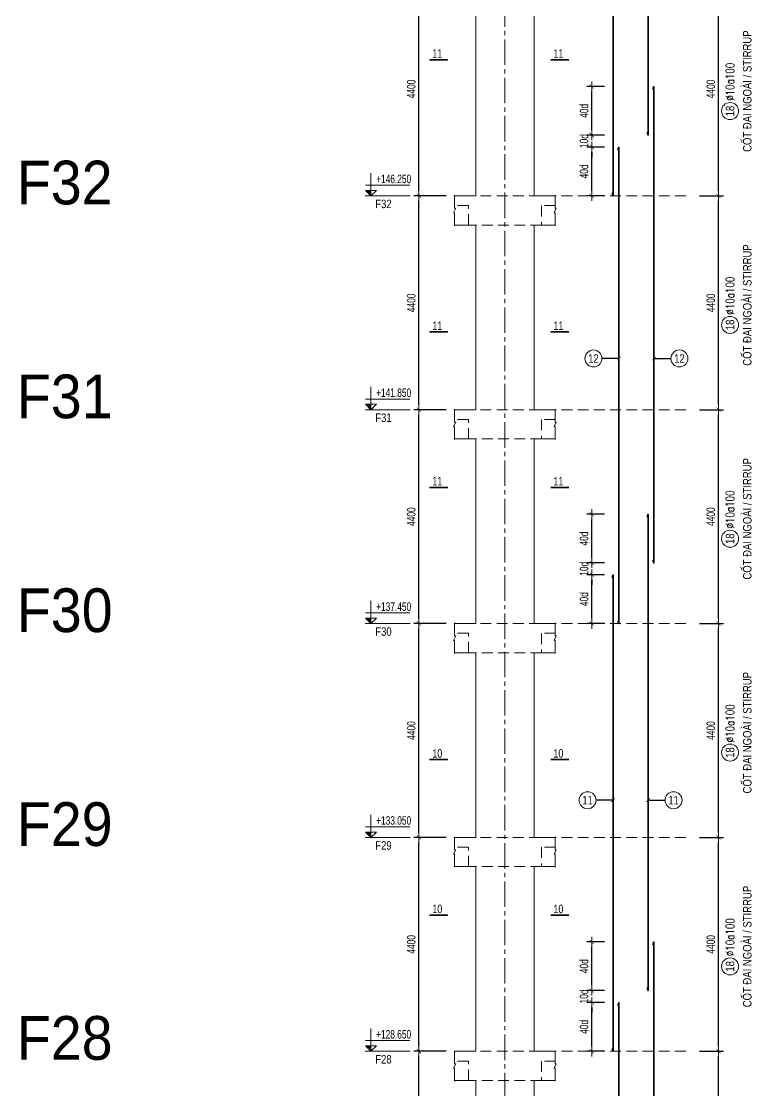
# Model space of a CAD drawing. Header units: millimetres. Extents: x 49323 to 380960, y -6102 to 181761.
# Drawn here: x 163135 to 178158, y 137422 to 159422 of the extents above; entities that cross this region are included whole.
import ezdxf
from ezdxf.enums import TextEntityAlignment as Align

# ---------------------------------------------------------------- set-up
doc = ezdxf.new("R2010")
doc.units = ezdxf.units.MM
doc.linetypes.add('CENTER2', pattern=[1.125, 0.75, -0.125, 0.125, -0.125])
doc.linetypes.add('HIDDEN2', pattern=[4.7625, 3.175, -1.5875])
doc.layers.get('0').update_dxf_attribs({"lineweight": 20})
doc.layers.get('Defpoints').update_dxf_attribs({"color": 151, "lineweight": 9})
for name, color, linetype, lineweight in [('kata_thep chu', 4, 'Continuous', 35), ('NDC_S_ANNO', 7, 'Continuous', 20), ('NDC_S_AXIS', 5, 'CENTER2', 13), ('NDC_S_BREAK-LINE', 1, 'Continuous', 15), ('NDC_S_CONTINUOUS', 3, 'Continuous', 20), ('NDC_S_DIM', 1, 'Continuous', 15), ('NDC_S_HIDDEN', 8, 'HIDDEN2', 13), ('NDC_S_LEADER', 1, 'Continuous', 15), ('NDC_S_SYMBOL', 1, 'Continuous', 15), ('NDC_S_TEXT SYMBOL', 7, 'Continuous', 20), ('NDC_S_THIN LINE', 8, 'Continuous', 9), ('NDC_S_VN TEXT', 7, 'Continuous', 20)]:
    doc.layers.add(name, color=color, linetype=linetype, lineweight=lineweight)
doc.styles.add('ARIAL', font='arial.ttf', dxfattribs={"width": 0.8})
doc.styles.add('DrawingTitle', font='FRADM.TTF', dxfattribs={"width": 0.95})
doc.styles.add('NDC_ANNO', font='', dxfattribs={"width": 0.8})
doc.styles.add('NDC_DIM', font='', dxfattribs={"width": 0.75})
doc.styles.add('NDC_EN TXT', font='romans.shx', dxfattribs={"width": 0.8})
doc.styles.add('NDC_VIE TXT', font='arial.ttf', dxfattribs={"width": 0.8})
doc.styles.get('NDC_ANNO').set_extended_font_data('Dotum')
doc.styles.get('NDC_DIM').set_extended_font_data('Dotum')
doc.dimstyles.new('NDC_dim_70', dxfattribs={"dimscale": 70, "dimtxt": 2.5, "dimasz": 1.5, "dimexe": 1.5, "dimexo": 2.5, "dimgap": 1, "dimtad": 1, "dimdec": 0, "dimzin": 0, "dimdsep": 46, "dimtxsty": 'NDC_DIM', "dimblk": 'DIMMARK', "dimcen": 0.09, "dimdle": 1.2, "dimclrd": 1, "dimclre": 1, "dimclrt": 3, "dimadec": 0, "dimazin": 0, "dimtfac": 1, "dimtdec": 0, "dimtix": 1, "dimtofl": 0, "dimtmove": 0, "dimatfit": 3, "dimfxl": 8, "dimfxlon": 1, "dimtolj": 1, "dimtzin": 0, "dimarcsym": 0})
doc.dimstyles.new('NDC_dim_75', dxfattribs={"dimscale": 75, "dimtxt": 2.5, "dimasz": 1.5, "dimexe": 1.5, "dimexo": 2.5, "dimgap": 1, "dimtad": 1, "dimdec": 0, "dimzin": 0, "dimdsep": 46, "dimtxsty": 'NDC_DIM', "dimblk": 'DIMMARK', "dimcen": 0.09, "dimdle": 1.2, "dimclrd": 1, "dimclre": 1, "dimclrt": 3, "dimadec": 0, "dimazin": 0, "dimtfac": 1, "dimtdec": 0, "dimtix": 1, "dimtofl": 0, "dimtmove": 0, "dimatfit": 3, "dimfxl": 8, "dimfxlon": 1, "dimtolj": 1, "dimtzin": 0, "dimarcsym": 0})

# ---------------------------------------------------------------- blocks, each defined once
blk = doc.blocks.new('DIMMARK')
at = {"layer": 'NDC_S_DIM', "color": 1}
blk.add_line((-1.5, 0), (1, 0), dxfattribs=at)
at = {"layer": 'NDC_S_DIM', "color": 2, "const_width": 0.1}
blk.add_lwpolyline([(-0.42, -0.42), (0.42, 0.42)], dxfattribs=at)
blk = doc.blocks.new('*D303')
at = {"layer": 'Defpoints', "color": 0, "transparency": 16777216}
for p in [(171314, 138231), (172432, 138231), (172432, 133831)]:
    blk.add_point(p, dxfattribs=at)
at = {"layer": 'NDC_S_DIM', "color": 1, "lineweight": -2, "transparency": 16777216}
for p, q in [((171874, 138231), (171209, 138231)), ((171314, 133936), (171314, 138126)), ((171874, 133831), (171209, 133831))]:
    blk.add_line(p, q, dxfattribs=at)
at = {"layer": 'NDC_S_DIM', "color": 1, "lineweight": -2, "transparency": 16777216, "xscale": 105, "yscale": 105, "zscale": 105}
for p, rotation in [((171314, 138231), 90), ((171314, 133831), 270)]:
    blk.add_blockref('DIMMARK', p, dxfattribs=dict(at, rotation=rotation))
at = {"layer": 'NDC_S_DIM', "color": 3, "transparency": 16777216, "insert": (171156, 136031), "char_height": 175, "attachment_point": 5, "rotation": 90, "style": 'NDC_DIM'}
blk.add_mtext('\\A1;4400', dxfattribs=at)
blk = doc.blocks.new('*D304')
at = {"layer": 'Defpoints', "color": 0, "transparency": 16777216}
for p in [(171314, 142631), (172432, 142631), (172432, 138231)]:
    blk.add_point(p, dxfattribs=at)
at = {"layer": 'NDC_S_DIM', "color": 1, "lineweight": -2, "transparency": 16777216}
for p, q in [((171874, 142631), (171209, 142631)), ((171314, 138336), (171314, 142526)), ((171874, 138231), (171209, 138231))]:
    blk.add_line(p, q, dxfattribs=at)
at = {"layer": 'NDC_S_DIM', "color": 1, "lineweight": -2, "transparency": 16777216, "xscale": 105, "yscale": 105, "zscale": 105}
for p, rotation in [((171314, 142631), 90), ((171314, 138231), 270)]:
    blk.add_blockref('DIMMARK', p, dxfattribs=dict(at, rotation=rotation))
at = {"layer": 'NDC_S_DIM', "color": 3, "transparency": 16777216, "insert": (171156, 140431), "char_height": 175, "attachment_point": 5, "rotation": 90, "style": 'NDC_DIM'}
blk.add_mtext('\\A1;4400', dxfattribs=at)
blk = doc.blocks.new('*D305')
at = {"layer": 'Defpoints', "color": 0, "transparency": 16777216}
for p in [(171314, 147031), (172432, 147031), (172432, 142631)]:
    blk.add_point(p, dxfattribs=at)
at = {"layer": 'NDC_S_DIM', "color": 1, "lineweight": -2, "transparency": 16777216}
for p, q in [((171874, 147031), (171209, 147031)), ((171314, 142736), (171314, 146926)), ((171874, 142631), (171209, 142631))]:
    blk.add_line(p, q, dxfattribs=at)
at = {"layer": 'NDC_S_DIM', "color": 1, "lineweight": -2, "transparency": 16777216, "xscale": 105, "yscale": 105, "zscale": 105}
for p, rotation in [((171314, 147031), 90), ((171314, 142631), 270)]:
    blk.add_blockref('DIMMARK', p, dxfattribs=dict(at, rotation=rotation))
at = {"layer": 'NDC_S_DIM', "color": 3, "transparency": 16777216, "insert": (171156, 144831), "char_height": 175, "attachment_point": 5, "rotation": 90, "style": 'NDC_DIM'}
blk.add_mtext('\\A1;4400', dxfattribs=at)
blk = doc.blocks.new('*D306')
at = {"layer": 'Defpoints', "color": 0, "transparency": 16777216}
for p in [(171314, 151431), (172432, 151431), (172432, 147031)]:
    blk.add_point(p, dxfattribs=at)
at = {"layer": 'NDC_S_DIM', "color": 1, "lineweight": -2, "transparency": 16777216}
for p, q in [((171874, 151431), (171209, 151431)), ((171314, 147136), (171314, 151326)), ((171874, 147031), (171209, 147031))]:
    blk.add_line(p, q, dxfattribs=at)
at = {"layer": 'NDC_S_DIM', "color": 1, "lineweight": -2, "transparency": 16777216, "xscale": 105, "yscale": 105, "zscale": 105}
for p, rotation in [((171314, 151431), 90), ((171314, 147031), 270)]:
    blk.add_blockref('DIMMARK', p, dxfattribs=dict(at, rotation=rotation))
at = {"layer": 'NDC_S_DIM', "color": 3, "transparency": 16777216, "insert": (171156, 149231), "char_height": 175, "attachment_point": 5, "rotation": 90, "style": 'NDC_DIM'}
blk.add_mtext('\\A1;4400', dxfattribs=at)
blk = doc.blocks.new('*D307')
at = {"layer": 'Defpoints', "color": 0, "transparency": 16777216}
for p in [(171314, 155831), (172297, 155831), (172432, 151431)]:
    blk.add_point(p, dxfattribs=at)
at = {"layer": 'NDC_S_DIM', "color": 1, "lineweight": -2, "transparency": 16777216}
for p, q in [((171874, 155831), (171209, 155831)), ((171314, 151536), (171314, 155726)), ((171874, 151431), (171209, 151431))]:
    blk.add_line(p, q, dxfattribs=at)
at = {"layer": 'NDC_S_DIM', "color": 1, "lineweight": -2, "transparency": 16777216, "xscale": 105, "yscale": 105, "zscale": 105}
for p, rotation in [((171314, 155831), 90), ((171314, 151431), 270)]:
    blk.add_blockref('DIMMARK', p, dxfattribs=dict(at, rotation=rotation))
at = {"layer": 'NDC_S_DIM', "color": 3, "transparency": 16777216, "insert": (171156, 153631), "char_height": 175, "attachment_point": 5, "rotation": 90, "style": 'NDC_DIM'}
blk.add_mtext('\\A1;4400', dxfattribs=at)
blk = doc.blocks.new('*D308')
at = {"layer": 'Defpoints', "color": 0, "transparency": 16777216}
for p in [(171314, 160231), (172432, 160231), (172297, 155831)]:
    blk.add_point(p, dxfattribs=at)
at = {"layer": 'NDC_S_DIM', "color": 1, "lineweight": -2, "transparency": 16777216}
for p, q in [((171874, 160231), (171209, 160231)), ((171314, 155936), (171314, 160126)), ((171874, 155831), (171209, 155831))]:
    blk.add_line(p, q, dxfattribs=at)
at = {"layer": 'NDC_S_DIM', "color": 1, "lineweight": -2, "transparency": 16777216, "xscale": 105, "yscale": 105, "zscale": 105}
for p, rotation in [((171314, 160231), 90), ((171314, 155831), 270)]:
    blk.add_blockref('DIMMARK', p, dxfattribs=dict(at, rotation=rotation))
at = {"layer": 'NDC_S_DIM', "color": 3, "transparency": 16777216, "insert": (171156, 158031), "char_height": 175, "attachment_point": 5, "rotation": 90, "style": 'NDC_DIM'}
blk.add_mtext('\\A1;4400', dxfattribs=at)
blk = doc.blocks.new('*U2117')
at = {"layer": 'NDC_S_ANNO', "color": 0, "linetype": 'ByBlock', "lineweight": -2}
blk.add_line((-4.36, 0), (1, 0), dxfattribs=at)
at = {"layer": 'NDC_S_ANNO', "ltscale": 0.005, "const_width": 0.5}
blk.add_lwpolyline([(1, 0), (-4.36, 0)], dxfattribs=at)
at = {"layer": 'NDC_S_TEXT SYMBOL', "linetype": 'ByBlock', "lineweight": -2, "style": 'NDC_ANNO', "width": 0.8}
blk.add_attdef('DETAIL', text='', height=2.5, dxfattribs=at).set_placement((-0.64, 1.82), align=Align.MIDDLE_RIGHT)
blk = doc.blocks.new('*D358')
at = {"layer": 'Defpoints', "color": 0, "ltscale": 0.005, "transparency": 16777216}
for p in [(174870, 139236, 0), (175308, 139236), (175308, 138231)]:
    blk.add_point(p, dxfattribs=at)
at = {"layer": 'NDC_S_DIM', "color": 1, "lineweight": -2, "ltscale": 0.005, "transparency": 16777216}
for p, q in [((175133, 139236, 0), (174765, 139236, 0)), ((174870, 138336, 0), (174870, 139131, 0)), ((175133, 138231, 0), (174765, 138231, 0))]:
    blk.add_line(p, q, dxfattribs=at)
at = {"layer": 'NDC_S_DIM', "color": 1, "lineweight": -2, "ltscale": 0.005, "transparency": 16777216, "xscale": 105, "yscale": 105, "zscale": 105}
for p, rotation in [((174870, 139236, 0), 90), ((174870, 138231, 0), 270)]:
    blk.add_blockref('DIMMARK', p, dxfattribs=dict(at, rotation=rotation))
at = {"layer": 'NDC_S_DIM', "color": 3, "ltscale": 0.005, "transparency": 16777216, "insert": (174711, 138734, 0), "char_height": 175, "attachment_point": 5, "rotation": 90, "style": 'NDC_DIM'}
blk.add_mtext('\\A1;40d', dxfattribs=at)
blk = doc.blocks.new('*D359')
at = {"layer": 'Defpoints', "color": 0, "ltscale": 0.005, "transparency": 16777216}
for p in [(174870, 139481), (175308, 139481), (175308, 139236)]:
    blk.add_point(p, dxfattribs=at)
at = {"layer": 'NDC_S_DIM', "color": 1, "lineweight": -2, "ltscale": 0.005, "transparency": 16777216}
for p, q in [((175133, 139481), (174765, 139481)), ((174870, 139586), (174870, 139691)), ((175133, 139236), (174765, 139236)), ((174870, 139131), (174870, 139026))]:
    blk.add_line(p, q, dxfattribs=at)
at = {"layer": 'NDC_S_DIM', "color": 1, "lineweight": -2, "ltscale": 0.005, "transparency": 16777216, "xscale": 105, "yscale": 105, "zscale": 105}
for p, rotation in [((174870, 139481), 270), ((174870, 139236), 90)]:
    blk.add_blockref('DIMMARK', p, dxfattribs=dict(at, rotation=rotation))
at = {"layer": 'NDC_S_DIM', "color": 3, "ltscale": 0.005, "transparency": 16777216, "insert": (174711, 139359), "char_height": 175, "attachment_point": 5, "rotation": 90, "style": 'NDC_DIM'}
blk.add_mtext('\\A1;10d', dxfattribs=at)
blk = doc.blocks.new('*D360')
at = {"layer": 'Defpoints', "color": 0, "ltscale": 0.005, "transparency": 16777216}
for p in [(174870, 140481), (175308, 140481), (175308, 139481)]:
    blk.add_point(p, dxfattribs=at)
at = {"layer": 'NDC_S_DIM', "color": 1, "lineweight": -2, "ltscale": 0.005, "transparency": 16777216}
for p, q in [((175133, 140481), (174765, 140481)), ((174870, 139586), (174870, 140376)), ((175133, 139481), (174765, 139481))]:
    blk.add_line(p, q, dxfattribs=at)
at = {"layer": 'NDC_S_DIM', "color": 1, "lineweight": -2, "ltscale": 0.005, "transparency": 16777216, "xscale": 105, "yscale": 105, "zscale": 105}
for p, rotation in [((174870, 140481), 90), ((174870, 139481), 270)]:
    blk.add_blockref('DIMMARK', p, dxfattribs=dict(at, rotation=rotation))
at = {"layer": 'NDC_S_DIM', "color": 3, "ltscale": 0.005, "transparency": 16777216, "insert": (174711, 139981), "char_height": 175, "attachment_point": 5, "rotation": 90, "style": 'NDC_DIM'}
blk.add_mtext('\\A1;40d', dxfattribs=at)
blk = doc.blocks.new('*D361')
at = {"layer": 'Defpoints', "color": 0, "ltscale": 0.005, "transparency": 16777216}
for p in [(174870, 148036, 0), (175308, 148036), (175308, 147031)]:
    blk.add_point(p, dxfattribs=at)
at = {"layer": 'NDC_S_DIM', "color": 1, "lineweight": -2, "ltscale": 0.005, "transparency": 16777216}
for p, q in [((175133, 148036, 0), (174765, 148036, 0)), ((174870, 147136, 0), (174870, 147931, 0)), ((175133, 147031, 0), (174765, 147031, 0))]:
    blk.add_line(p, q, dxfattribs=at)
at = {"layer": 'NDC_S_DIM', "color": 1, "lineweight": -2, "ltscale": 0.005, "transparency": 16777216, "xscale": 105, "yscale": 105, "zscale": 105}
for p, rotation in [((174870, 148036, 0), 90), ((174870, 147031, 0), 270)]:
    blk.add_blockref('DIMMARK', p, dxfattribs=dict(at, rotation=rotation))
at = {"layer": 'NDC_S_DIM', "color": 3, "ltscale": 0.005, "transparency": 16777216, "insert": (174711, 147534, 0), "char_height": 175, "attachment_point": 5, "rotation": 90, "style": 'NDC_DIM'}
blk.add_mtext('\\A1;40d', dxfattribs=at)
blk = doc.blocks.new('*D362')
at = {"layer": 'Defpoints', "color": 0, "ltscale": 0.005, "transparency": 16777216}
for p in [(174870, 148281), (175308, 148281), (175308, 148036)]:
    blk.add_point(p, dxfattribs=at)
at = {"layer": 'NDC_S_DIM', "color": 1, "lineweight": -2, "ltscale": 0.005, "transparency": 16777216}
for p, q in [((175133, 148281), (174765, 148281)), ((174870, 148386), (174870, 148491)), ((175133, 148036), (174765, 148036)), ((174870, 147931), (174870, 147826))]:
    blk.add_line(p, q, dxfattribs=at)
at = {"layer": 'NDC_S_DIM', "color": 1, "lineweight": -2, "ltscale": 0.005, "transparency": 16777216, "xscale": 105, "yscale": 105, "zscale": 105}
for p, rotation in [((174870, 148281), 270), ((174870, 148036), 90)]:
    blk.add_blockref('DIMMARK', p, dxfattribs=dict(at, rotation=rotation))
at = {"layer": 'NDC_S_DIM', "color": 3, "ltscale": 0.005, "transparency": 16777216, "insert": (174711, 148159), "char_height": 175, "attachment_point": 5, "rotation": 90, "style": 'NDC_DIM'}
blk.add_mtext('\\A1;10d', dxfattribs=at)
blk = doc.blocks.new('*D363')
at = {"layer": 'Defpoints', "color": 0, "ltscale": 0.005, "transparency": 16777216}
for p in [(174870, 149281), (175308, 149281), (175308, 148281)]:
    blk.add_point(p, dxfattribs=at)
at = {"layer": 'NDC_S_DIM', "color": 1, "lineweight": -2, "ltscale": 0.005, "transparency": 16777216}
for p, q in [((175133, 149281), (174765, 149281)), ((174870, 148386), (174870, 149176)), ((175133, 148281), (174765, 148281))]:
    blk.add_line(p, q, dxfattribs=at)
at = {"layer": 'NDC_S_DIM', "color": 1, "lineweight": -2, "ltscale": 0.005, "transparency": 16777216, "xscale": 105, "yscale": 105, "zscale": 105}
for p, rotation in [((174870, 149281), 90), ((174870, 148281), 270)]:
    blk.add_blockref('DIMMARK', p, dxfattribs=dict(at, rotation=rotation))
at = {"layer": 'NDC_S_DIM', "color": 3, "ltscale": 0.005, "transparency": 16777216, "insert": (174711, 148781), "char_height": 175, "attachment_point": 5, "rotation": 90, "style": 'NDC_DIM'}
blk.add_mtext('\\A1;40d', dxfattribs=at)
blk = doc.blocks.new('*D364')
at = {"layer": 'Defpoints', "color": 0, "ltscale": 0.005, "transparency": 16777216}
for p in [(174870, 156836, 0), (175308, 156836), (175308, 155831)]:
    blk.add_point(p, dxfattribs=at)
at = {"layer": 'NDC_S_DIM', "color": 1, "lineweight": -2, "ltscale": 0.005, "transparency": 16777216}
for p, q in [((175133, 156836, 0), (174765, 156836, 0)), ((174870, 155936, 0), (174870, 156731, 0)), ((175133, 155831, 0), (174765, 155831, 0))]:
    blk.add_line(p, q, dxfattribs=at)
at = {"layer": 'NDC_S_DIM', "color": 1, "lineweight": -2, "ltscale": 0.005, "transparency": 16777216, "xscale": 105, "yscale": 105, "zscale": 105}
for p, rotation in [((174870, 156836, 0), 90), ((174870, 155831, 0), 270)]:
    blk.add_blockref('DIMMARK', p, dxfattribs=dict(at, rotation=rotation))
at = {"layer": 'NDC_S_DIM', "color": 3, "ltscale": 0.005, "transparency": 16777216, "insert": (174711, 156334, 0), "char_height": 175, "attachment_point": 5, "rotation": 90, "style": 'NDC_DIM'}
blk.add_mtext('\\A1;40d', dxfattribs=at)
blk = doc.blocks.new('*D365')
at = {"layer": 'Defpoints', "color": 0, "ltscale": 0.005, "transparency": 16777216}
for p in [(174870, 157081), (175308, 157081), (175308, 156836)]:
    blk.add_point(p, dxfattribs=at)
at = {"layer": 'NDC_S_DIM', "color": 1, "lineweight": -2, "ltscale": 0.005, "transparency": 16777216}
for p, q in [((175133, 157081), (174765, 157081)), ((174870, 157186), (174870, 157291)), ((175133, 156836), (174765, 156836)), ((174870, 156731), (174870, 156626))]:
    blk.add_line(p, q, dxfattribs=at)
at = {"layer": 'NDC_S_DIM', "color": 1, "lineweight": -2, "ltscale": 0.005, "transparency": 16777216, "xscale": 105, "yscale": 105, "zscale": 105}
for p, rotation in [((174870, 157081), 270), ((174870, 156836), 90)]:
    blk.add_blockref('DIMMARK', p, dxfattribs=dict(at, rotation=rotation))
at = {"layer": 'NDC_S_DIM', "color": 3, "ltscale": 0.005, "transparency": 16777216, "insert": (174711, 156959), "char_height": 175, "attachment_point": 5, "rotation": 90, "style": 'NDC_DIM'}
blk.add_mtext('\\A1;10d', dxfattribs=at)
blk = doc.blocks.new('*D366')
at = {"layer": 'Defpoints', "color": 0, "ltscale": 0.005, "transparency": 16777216}
for p in [(174870, 158081), (175308, 158081), (175308, 157081)]:
    blk.add_point(p, dxfattribs=at)
at = {"layer": 'NDC_S_DIM', "color": 1, "lineweight": -2, "ltscale": 0.005, "transparency": 16777216}
for p, q in [((175133, 158081), (174765, 158081)), ((174870, 157186), (174870, 157976)), ((175133, 157081), (174765, 157081))]:
    blk.add_line(p, q, dxfattribs=at)
at = {"layer": 'NDC_S_DIM', "color": 1, "lineweight": -2, "ltscale": 0.005, "transparency": 16777216, "xscale": 105, "yscale": 105, "zscale": 105}
for p, rotation in [((174870, 158081), 90), ((174870, 157081), 270)]:
    blk.add_blockref('DIMMARK', p, dxfattribs=dict(at, rotation=rotation))
at = {"layer": 'NDC_S_DIM', "color": 3, "ltscale": 0.005, "transparency": 16777216, "insert": (174711, 157581), "char_height": 175, "attachment_point": 5, "rotation": 90, "style": 'NDC_DIM'}
blk.add_mtext('\\A1;40d', dxfattribs=at)
blk = doc.blocks.new('*D419')
at = {"layer": 'Defpoints', "color": 0, "ltscale": 70, "transparency": 16777216}
for p in [(176913, 138231), (177476, 138231), (176913, 133831)]:
    blk.add_point(p, dxfattribs=at)
at = {"layer": 'NDC_S_DIM', "color": 1, "lineweight": -2, "ltscale": 70, "transparency": 16777216}
for p, q in [((177088, 138231), (177581, 138231)), ((177476, 133936), (177476, 138126)), ((177088, 133831), (177581, 133831))]:
    blk.add_line(p, q, dxfattribs=at)
at = {"layer": 'NDC_S_DIM', "color": 1, "lineweight": -2, "ltscale": 70, "transparency": 16777216, "xscale": 105, "yscale": 105, "zscale": 105}
for p, rotation in [((177476, 138231), 90), ((177476, 133831), 270)]:
    blk.add_blockref('DIMMARK', p, dxfattribs=dict(at, rotation=rotation))
at = {"layer": 'NDC_S_DIM', "color": 3, "ltscale": 70, "transparency": 16777216, "insert": (177318, 136031), "char_height": 175, "attachment_point": 5, "rotation": 90, "style": 'NDC_DIM'}
blk.add_mtext('\\A1;4400', dxfattribs=at)
blk = doc.blocks.new('*D420')
at = {"layer": 'Defpoints', "color": 0, "ltscale": 70, "transparency": 16777216}
for p in [(176913, 142631), (177476, 142631), (176913, 138231)]:
    blk.add_point(p, dxfattribs=at)
at = {"layer": 'NDC_S_DIM', "color": 1, "lineweight": -2, "ltscale": 70, "transparency": 16777216}
for p, q in [((177088, 142631), (177581, 142631)), ((177476, 138336), (177476, 142526)), ((177088, 138231), (177581, 138231))]:
    blk.add_line(p, q, dxfattribs=at)
at = {"layer": 'NDC_S_DIM', "color": 1, "lineweight": -2, "ltscale": 70, "transparency": 16777216, "xscale": 105, "yscale": 105, "zscale": 105}
for p, rotation in [((177476, 142631), 90), ((177476, 138231), 270)]:
    blk.add_blockref('DIMMARK', p, dxfattribs=dict(at, rotation=rotation))
at = {"layer": 'NDC_S_DIM', "color": 3, "ltscale": 70, "transparency": 16777216, "insert": (177318, 140431), "char_height": 175, "attachment_point": 5, "rotation": 90, "style": 'NDC_DIM'}
blk.add_mtext('\\A1;4400', dxfattribs=at)
blk = doc.blocks.new('*D391')
at = {"layer": 'Defpoints', "color": 0, "ltscale": 70, "transparency": 16777216}
for p in [(176913, 147031), (177476, 147031), (176913, 142631)]:
    blk.add_point(p, dxfattribs=at)
at = {"layer": 'NDC_S_DIM', "color": 1, "lineweight": -2, "ltscale": 70, "transparency": 16777216}
for p, q in [((177088, 147031), (177581, 147031)), ((177476, 142736), (177476, 146926)), ((177088, 142631), (177581, 142631))]:
    blk.add_line(p, q, dxfattribs=at)
at = {"layer": 'NDC_S_DIM', "color": 1, "lineweight": -2, "ltscale": 70, "transparency": 16777216, "xscale": 105, "yscale": 105, "zscale": 105}
for p, rotation in [((177476, 147031), 90), ((177476, 142631), 270)]:
    blk.add_blockref('DIMMARK', p, dxfattribs=dict(at, rotation=rotation))
at = {"layer": 'NDC_S_DIM', "color": 3, "ltscale": 70, "transparency": 16777216, "insert": (177318, 144831), "char_height": 175, "attachment_point": 5, "rotation": 90, "style": 'NDC_DIM'}
blk.add_mtext('\\A1;4400', dxfattribs=at)
blk = doc.blocks.new('*D392')
at = {"layer": 'Defpoints', "color": 0, "ltscale": 70, "transparency": 16777216}
for p in [(176913, 151431), (177476, 151431), (176913, 147031)]:
    blk.add_point(p, dxfattribs=at)
at = {"layer": 'NDC_S_DIM', "color": 1, "lineweight": -2, "ltscale": 70, "transparency": 16777216}
for p, q in [((177088, 151431), (177581, 151431)), ((177476, 147136), (177476, 151326)), ((177088, 147031), (177581, 147031))]:
    blk.add_line(p, q, dxfattribs=at)
at = {"layer": 'NDC_S_DIM', "color": 1, "lineweight": -2, "ltscale": 70, "transparency": 16777216, "xscale": 105, "yscale": 105, "zscale": 105}
for p, rotation in [((177476, 151431), 90), ((177476, 147031), 270)]:
    blk.add_blockref('DIMMARK', p, dxfattribs=dict(at, rotation=rotation))
at = {"layer": 'NDC_S_DIM', "color": 3, "ltscale": 70, "transparency": 16777216, "insert": (177318, 149231), "char_height": 175, "attachment_point": 5, "rotation": 90, "style": 'NDC_DIM'}
blk.add_mtext('\\A1;4400', dxfattribs=at)
blk = doc.blocks.new('*D393')
at = {"layer": 'Defpoints', "color": 0, "ltscale": 70, "transparency": 16777216}
for p in [(176913, 155831), (177476, 155831), (176913, 151431)]:
    blk.add_point(p, dxfattribs=at)
at = {"layer": 'NDC_S_DIM', "color": 1, "lineweight": -2, "ltscale": 70, "transparency": 16777216}
for p, q in [((177088, 155831), (177581, 155831)), ((177476, 151536), (177476, 155726)), ((177088, 151431), (177581, 151431))]:
    blk.add_line(p, q, dxfattribs=at)
at = {"layer": 'NDC_S_DIM', "color": 1, "lineweight": -2, "ltscale": 70, "transparency": 16777216, "xscale": 105, "yscale": 105, "zscale": 105}
for p, rotation in [((177476, 155831), 90), ((177476, 151431), 270)]:
    blk.add_blockref('DIMMARK', p, dxfattribs=dict(at, rotation=rotation))
at = {"layer": 'NDC_S_DIM', "color": 3, "ltscale": 70, "transparency": 16777216, "insert": (177318, 153631), "char_height": 175, "attachment_point": 5, "rotation": 90, "style": 'NDC_DIM'}
blk.add_mtext('\\A1;4400', dxfattribs=at)
blk = doc.blocks.new('*D394')
at = {"layer": 'Defpoints', "color": 0, "ltscale": 70, "transparency": 16777216}
for p in [(176913, 160231), (177476, 160231), (176913, 155831)]:
    blk.add_point(p, dxfattribs=at)
at = {"layer": 'NDC_S_DIM', "color": 1, "lineweight": -2, "ltscale": 70, "transparency": 16777216}
for p, q in [((177088, 160231), (177581, 160231)), ((177476, 155936), (177476, 160126)), ((177088, 155831), (177581, 155831))]:
    blk.add_line(p, q, dxfattribs=at)
at = {"layer": 'NDC_S_DIM', "color": 1, "lineweight": -2, "ltscale": 70, "transparency": 16777216, "xscale": 105, "yscale": 105, "zscale": 105}
for p, rotation in [((177476, 160231), 90), ((177476, 155831), 270)]:
    blk.add_blockref('DIMMARK', p, dxfattribs=dict(at, rotation=rotation))
at = {"layer": 'NDC_S_DIM', "color": 3, "ltscale": 70, "transparency": 16777216, "insert": (177318, 158031), "char_height": 175, "attachment_point": 5, "rotation": 90, "style": 'NDC_DIM'}
blk.add_mtext('\\A1;4400', dxfattribs=at)
blk = doc.blocks.new('*U2118')
blk.add_circle((-2.5, 0), 2.5)
at = {"layer": 'NDC_S_VN TEXT', "color": 7, "style": 'ARIAL', "width": 0.8}
blk.add_attdef('SH2', text='', height=2.5, dxfattribs=at).set_placement((-2.5, 0), align=Align.MIDDLE)
at = {"layer": 'NDC_S_VN TEXT', "color": 3, "style": 'NDC_EN TXT', "width": 0.75}
blk.add_attdef('DKKC1', (0.5, -1.25), '', height=2.5, dxfattribs=at)
blk = doc.blocks.new('CD')
at = {"layer": 'NDC_S_ANNO'}
blk.add_hatch(color=3, dxfattribs=at).paths.add_polyline_path([(0, 160), (-161, 160), (0, 0)])
at = {"layer": 'NDC_S_ANNO', "ltscale": 50}
h = blk.add_hatch(dxfattribs=at)
h.set_pattern_fill('ANSI31', color=256, scale=140.6, style=0)
h.paths.add_polyline_path([(0, 160), (0, 0), (161, 160)])
for p, q in [((1156, 0), (-164, 0)), ((-159, 314), (1147, 314))]:
    blk.add_line(p, q, dxfattribs=at)
for points in [[(0, 669), (0, 0)], [(0, 0), (-161, 160), (0, 160)], [(0, 0), (161, 160), (0, 160)]]:
    blk.add_lwpolyline(points, dxfattribs=at)
at = {"layer": 'NDC_S_TEXT SYMBOL', "color": 3, "style": 'NDC_DIM', "width": 0.7}
blk.add_attdef('COT', (154, 375), '', height=250, dxfattribs=at)

msp = doc.modelspace()

# ---------------------------------------------------------------- linework, layer by layer
at = {"layer": 'kata_thep chu', "color": 4, "ltscale": 0.005}
for points in [[(176008, 157140.7), (176028, 157080.7), (176028, 166880.7), (176008, 166820.7)], [(175288.2, 155890.7), (175308.2, 155830.7), (175308.2, 165630.7), (175288.2, 165570.7)], [(176128, 148340.7), (176148, 148280.7), (176148, 158080.7), (176128, 158020.7)], [(175408.2, 147090.7), (175428.2, 147030.7), (175428.2, 156830.7), (175408.2, 156770.7)], [(176008, 139540.7), (176028, 139480.7), (176028, 149280.7), (176008, 149220.7)], [(175288.2, 138290.7), (175308.2, 138230.7), (175308.2, 148030.7), (175288.2, 147970.7)], [(176128, 130740.7), (176148, 130680.7), (176148, 140480.7), (176128, 140420.7)], [(175408.2, 129490.7), (175428.2, 129430.7), (175428.2, 139230.7), (175408.2, 139170.7)]]:
    msp.add_lwpolyline(points, dxfattribs=at)
at = {"layer": 'NDC_S_AXIS', "ltscale": 700}
msp.add_line((173082.3, -3699.8), (173082.3, 179341.9), dxfattribs=at)
at = {"layer": 'NDC_S_BREAK-LINE'}
for points in [[(172047.3, 155218.2), (172047.3, 155485.7), (172024.8, 155485.7), (172069.8, 155575.7), (172047.3, 155575.7), (172047.3, 155843.2)], [(174117.3, 155218.2), (174117.3, 155485.7), (174094.8, 155485.7), (174139.8, 155575.7), (174117.3, 155575.7), (174117.3, 155843.2)], [(172047.3, 150818.2), (172047.3, 151085.7), (172024.8, 151085.7), (172069.8, 151175.7), (172047.3, 151175.7), (172047.3, 151443.2)], [(174117.3, 150818.2), (174117.3, 151085.7), (174094.8, 151085.7), (174139.8, 151175.7), (174117.3, 151175.7), (174117.3, 151443.2)], [(172047.3, 146418.2), (172047.3, 146685.7), (172024.8, 146685.7), (172069.8, 146775.7), (172047.3, 146775.7), (172047.3, 147043.2)], [(174117.3, 146418.2), (174117.3, 146685.7), (174094.8, 146685.7), (174139.8, 146775.7), (174117.3, 146775.7), (174117.3, 147043.2)], [(172047.3, 142018.2), (172047.3, 142285.7), (172024.8, 142285.7), (172069.8, 142375.7), (172047.3, 142375.7), (172047.3, 142643.2)], [(174117.3, 142018.2), (174117.3, 142285.7), (174094.8, 142285.7), (174139.8, 142375.7), (174117.3, 142375.7), (174117.3, 142643.2)], [(172047.3, 137618.2), (172047.3, 137885.7), (172024.8, 137885.7), (172069.8, 137975.7), (172047.3, 137975.7), (172047.3, 138243.2)], [(174117.3, 137618.2), (174117.3, 137885.7), (174094.8, 137885.7), (174139.8, 137975.7), (174117.3, 137975.7), (174117.3, 138243.2)]]:
    msp.add_lwpolyline(points, dxfattribs=at)
at = {"layer": 'NDC_S_CONTINUOUS'}
for points in [[(172047.3, 155830.7), (172482.3, 155830.7), (172482.3, 159630.7), (172047.3, 159630.7)], [(174117.3, 155830.7), (173682.3, 155830.7), (173682.3, 159630.7), (174117.3, 159630.7)], [(172047.3, 151430.7), (172482.3, 151430.7), (172482.3, 155230.7), (172047.3, 155230.7)], [(174117.3, 151430.7), (173682.3, 151430.7), (173682.3, 155230.7), (174117.3, 155230.7)], [(172047.3, 147030.7), (172482.3, 147030.7), (172482.3, 150830.7), (172047.3, 150830.7)], [(174117.3, 147030.7), (173682.3, 147030.7), (173682.3, 150830.7), (174117.3, 150830.7)], [(172047.3, 142630.7), (172482.3, 142630.7), (172482.3, 146430.7), (172047.3, 146430.7)], [(174117.3, 142630.7), (173682.3, 142630.7), (173682.3, 146430.7), (174117.3, 146430.7)], [(172047.3, 138230.7), (172482.3, 138230.7), (172482.3, 142030.7), (172047.3, 142030.7)], [(174117.3, 138230.7), (173682.3, 138230.7), (173682.3, 142030.7), (174117.3, 142030.7)], [(172047.3, 133830.7), (172482.3, 133830.7), (172482.3, 137630.7), (172047.3, 137630.7)], [(174117.3, 133830.7), (173682.3, 133830.7), (173682.3, 137630.7), (174117.3, 137630.7)]]:
    msp.add_lwpolyline(points, dxfattribs=at)
at = {"layer": 'NDC_S_DIM'}
for centre in [(174903.7, 152485.6), (176672.5, 152485.6), (174783.7, 143396.9), (176552.5, 143396.9)]:
    msp.add_circle(centre, 175, dxfattribs=at)
at = {"layer": 'NDC_S_HIDDEN', "ltscale": 70}
for p, q in [((176803.2, 155830.7), (172297.3, 155830.7)), ((176803.2, 151430.7), (172047.3, 151430.7)), ((176803.2, 147030.7), (172047.3, 147030.7)), ((176803.2, 142630.7), (172297.3, 142630.7)), ((176803.2, 138230.7), (172297.3, 138230.7))]:
    msp.add_line(p, q, dxfattribs=at)
for points in [[(174117.3, 155630.7), (173832.3, 155630.7), (173832.3, 155230.7), (172332.3, 155230.7), (172332.3, 155630.7), (172047.3, 155630.7)], [(174117.3, 151230.7), (173832.3, 151230.7), (173832.3, 150830.7), (172332.3, 150830.7), (172332.3, 151230.7), (172047.3, 151230.7)], [(174117.3, 146830.7), (173832.3, 146830.7), (173832.3, 146430.7), (172332.3, 146430.7), (172332.3, 146830.7), (172047.3, 146830.7)], [(174117.3, 142430.7), (173832.3, 142430.7), (173832.3, 142030.7), (172332.3, 142030.7), (172332.3, 142430.7), (172047.3, 142430.7)], [(174117.3, 138030.7), (173832.3, 138030.7), (173832.3, 137630.7), (172332.3, 137630.7), (172332.3, 138030.7), (172047.3, 138030.7)]]:
    msp.add_lwpolyline(points, dxfattribs=at)

# ---------------------------------------------------------------- block references
at = {"layer": 'NDC_S_DIM'}
ref = msp.add_blockref('CD', (170325.6, 155830.7), dxfattribs=dict(at, xscale=0.7, yscale=0.7, zscale=0.7))
ref.add_attrib('COT', '+146.250', (170433.3, 156093), dxfattribs={"layer": '0', "color": 3, "height": 175, "style": 'NDC_DIM', "width": 0.75})
ref = msp.add_blockref('CD', (170325.6, 151430.7), dxfattribs=dict(at, xscale=0.7, yscale=0.7, zscale=0.7))
ref.add_attrib('COT', '+141.850', (170433.3, 151693), dxfattribs={"layer": '0', "color": 3, "height": 175, "style": 'NDC_DIM', "width": 0.75})
ref = msp.add_blockref('CD', (170325.6, 147030.7), dxfattribs=dict(at, xscale=0.7, yscale=0.7, zscale=0.7))
ref.add_attrib('COT', '+137.450', (170433.3, 147293), dxfattribs={"layer": '0', "color": 3, "height": 175, "style": 'NDC_DIM', "width": 0.75})
ref = msp.add_blockref('CD', (170325.6, 142630.7), dxfattribs=dict(at, xscale=0.7, yscale=0.7, zscale=0.7))
ref.add_attrib('COT', '+133.050', (170433.3, 142893), dxfattribs={"layer": '0', "color": 3, "height": 175, "style": 'NDC_DIM', "width": 0.75})
ref = msp.add_blockref('CD', (170325.6, 138230.7), dxfattribs=dict(at, xscale=0.7, yscale=0.7, zscale=0.7))
ref.add_attrib('COT', '+128.650', (170433.3, 138493), dxfattribs={"layer": '0', "color": 3, "height": 175, "style": 'NDC_DIM', "width": 0.75})
at = {"layer": 'NDC_S_SYMBOL', "xscale": 70, "yscale": 70, "zscale": 70}
for p, values in [((171838.2, 158633), {'DETAIL': '11'}), ((174329.4, 158633), {'DETAIL': '11'}), ((171838.2, 153032), {'DETAIL': '11'}), ((174329.4, 153032), {'DETAIL': '11'}), ((171838.2, 149833), {'DETAIL': '11'}), ((174329.4, 149833), {'DETAIL': '11'}), ((171838.2, 144232), {'DETAIL': '10'}), ((174329.4, 144232), {'DETAIL': '10'}), ((171838.2, 141033), {'DETAIL': '10'}), ((174329.4, 141033), {'DETAIL': '10'})]:
    msp.add_blockref('*U2117', p, dxfattribs=at).add_auto_attribs(values)
at = {"layer": 'NDC_S_THIN LINE', "xscale": 70, "yscale": 70, "zscale": 70, "rotation": 90}
for p in [(177713.7, 157752.4), (177713.7, 153352.4), (177713.7, 148952.4), (177713.7, 144552.4), (177713.7, 140152.4)]:
    msp.add_blockref('*U2118', p, dxfattribs=at).add_auto_attribs({'SH2': '18', 'DKKC1': '%%c10a100'})

# ---------------------------------------------------------------- texts
at = {"color": 140, "char_height": 900, "width": 4481.166, "attachment_point": 1, "style": 'DrawingTitle'}
for s, insert in [('F32', (163041.4, 156555.9)), ('F31', (163041.4, 152155.9)), ('F30', (163041.4, 147755.9))]:
    msp.add_mtext(s, dxfattribs=dict(at, insert=insert))
at = {"color": 2, "char_height": 900, "width": 4481.166, "attachment_point": 1, "style": 'DrawingTitle'}
for s, insert in [('F29', (163041.4, 143355.9)), ('F28', (163041.4, 138955.9))]:
    msp.add_mtext(s, dxfattribs=dict(at, insert=insert))
at = {"layer": 'NDC_S_VN TEXT', "style": 'NDC_VIE TXT', "width": 0.8}
for p in [(178067.8, 156736.3), (178067.8, 152336.3), (178067.8, 147936.3), (178067.8, 143536.3), (178067.8, 139136.3)]:
    msp.add_text('CỐT ĐAI NGOÀI / STIRRUP', height=175, rotation=90, dxfattribs=at).set_placement(p, align=Align.MIDDLE_LEFT)
for s, p in [('F32', (170415.1, 155666.6)), ('F31', (170415.1, 151266.6)), ('F30', (170415.1, 146866.6)), ('F29', (170415.1, 142466.6)), ('F28', (170415.1, 138066.6))]:
    msp.add_text(s, height=175, dxfattribs=at).set_placement(p, align=Align.MIDDLE_LEFT)
at = {"layer": 'NDC_S_VN TEXT', "color": 7, "style": 'ARIAL', "width": 0.8}
for s, p in [('12', (174903.7, 152485.6)), ('12', (176672.5, 152485.6)), ('11', (174783.7, 143396.9)), ('11', (176552.5, 143396.9))]:
    msp.add_text(s, height=175, dxfattribs=at).set_placement(p, align=Align.MIDDLE)

# ---------------------------------------------------------------- dimensions: what is measured, and where the dimension line sits
at = {"layer": 'NDC_S_DIM'}
for base, p1, p2, picture, middle in [((171313.8, 160230.7), (172297.3, 155830.7), (172432.3, 160230.7), '*D308', (171156.2, 158030.7)), ((171313.8, 155830.7), (172432.3, 151430.7), (172297.3, 155830.7), '*D307', (171156.2, 153630.7)), ((171313.8, 151430.7), (172432.3, 147030.7), (172432.3, 151430.7), '*D306', (171156.2, 149230.7)), ((171313.8, 147030.7), (172432.3, 142630.7), (172432.3, 147030.7), '*D305', (171156.2, 144830.7)), ((171313.8, 142630.7), (172432.3, 138230.7), (172432.3, 142630.7), '*D304', (171156.2, 140430.7)), ((171313.8, 138230.7), (172432.3, 133830.7), (172432.3, 138230.7), '*D303', (171156.2, 136030.7))]:
    dim = msp.add_linear_dim(base=base, p1=p1, p2=p2, angle=90, dimstyle='NDC_dim_70', dxfattribs=at)
    dim.commit()
    dim.dimension.update_dxf_attribs({"geometry": picture, "text_midpoint": middle})
at = {"layer": 'NDC_S_DIM', "ltscale": 70}
for base, p1, p2, picture, middle in [((177475.5, 160230.7), (176913.2, 155830.7), (176913.2, 160230.7), '*D394', (177317.9, 158030.7)), ((177475.5, 155830.7), (176913.2, 151430.7), (176913.2, 155830.7), '*D393', (177317.9, 153630.7)), ((177475.5, 151430.7), (176913.2, 147030.7), (176913.2, 151430.7), '*D392', (177317.9, 149230.7)), ((177475.5, 147030.7), (176913.2, 142630.7), (176913.2, 147030.7), '*D391', (177317.9, 144830.7)), ((177475.5, 142630.7), (176913.2, 138230.7), (176913.2, 142630.7), '*D420', (177317.9, 140430.7)), ((177475.5, 138230.7), (176913.2, 133830.7), (176913.2, 138230.7), '*D419', (177317.9, 136030.7))]:
    dim = msp.add_linear_dim(base=base, p1=p1, p2=p2, angle=90, dimstyle='NDC_dim_70', override={"dimtmove": 1}, dxfattribs=at)
    dim.commit()
    dim.dimension.update_dxf_attribs({"geometry": picture, "text_midpoint": middle})
at = {"layer": 'NDC_S_DIM', "ltscale": 0.005}
for base, p1, p2, text, picture, middle in [((174870, 158080.7), (175308.2, 157080.7), (175308.2, 158080.7), '40d', '*D366', (174710.6, 157580.7)), ((174870, 157080.7), (175308.2, 156836.4), (175308.2, 157080.7), '10d', '*D365', (174710.6, 156958.6)), ((174870, 156836.4, 0), (175308.2, 155830.7), (175308.2, 156836.4), '40d', '*D364', (174710.6, 156333.6, 0)), ((174870, 149280.7), (175308.2, 148280.7), (175308.2, 149280.7), '40d', '*D363', (174710.6, 148780.7)), ((174870, 148280.7), (175308.2, 148036.4), (175308.2, 148280.7), '10d', '*D362', (174710.6, 148158.6)), ((174870, 148036.4, 0), (175308.2, 147030.7), (175308.2, 148036.4), '40d', '*D361', (174710.6, 147533.6, 0)), ((174870, 140480.7), (175308.2, 139480.7), (175308.2, 140480.7), '40d', '*D360', (174710.6, 139980.7)), ((174870, 139480.7), (175308.2, 139236.4), (175308.2, 139480.7), '10d', '*D359', (174710.6, 139358.6)), ((174870, 139236.4, 0), (175308.2, 138230.7), (175308.2, 139236.4), '40d', '*D358', (174710.6, 138733.6, 0))]:
    dim = msp.add_linear_dim(base=base, p1=p1, p2=p2, angle=90, text=text, dimstyle='NDC_dim_70', dxfattribs=at)
    dim.commit()
    dim.dimension.update_dxf_attribs({"geometry": picture, "text_midpoint": middle})

# ---------------------------------------------------------------- leaders
at = {"layer": 'NDC_S_LEADER', "ltscale": 0.005}
for points in [[(175428.2, 152485.6), (175078.7, 152485.6)], [(176148, 152485.6), (176497.5, 152485.6)], [(175308.2, 143396.9), (174958.7, 143396.9)], [(176028, 143396.9), (176377.5, 143396.9)]]:
    msp.add_leader(points, dimstyle='NDC_dim_75', override={"dimasz": 1, "dimldrblk": 'ARCHTICK'}, dxfattribs=at)

doc.saveas('drawing.dxf')
